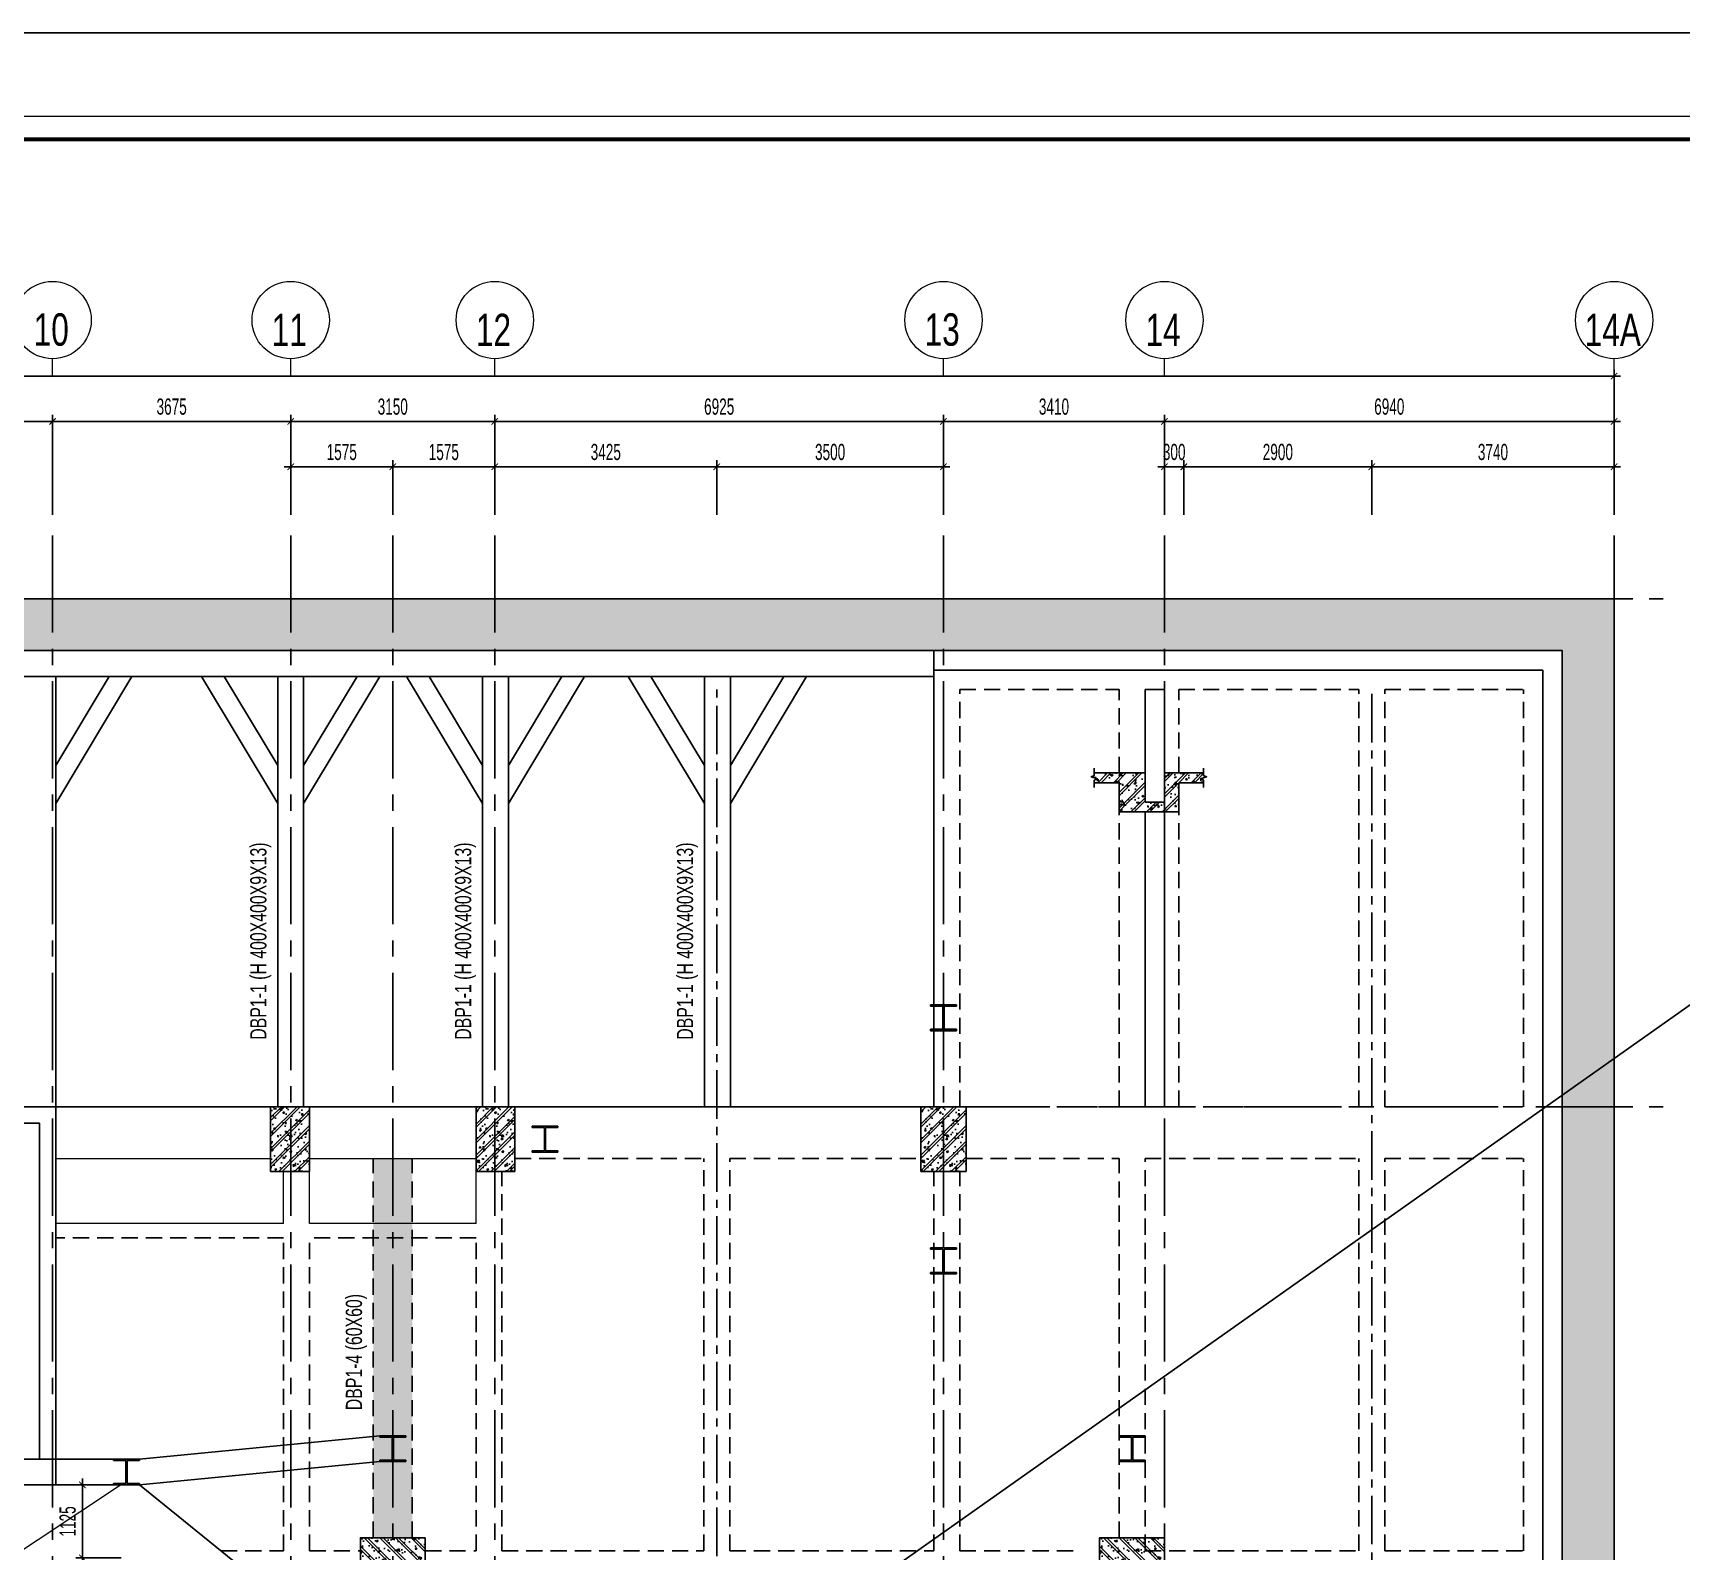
# Model space of a CAD drawing. Extents: x 71 to 1774126, y -14 to 415800.
# Drawn here: x 1601790 to 1627226, y 392374 to 415800 of the extents above; entities that cross this region are included whole.
import ezdxf
from ezdxf.enums import TextEntityAlignment as Align

# ---------------------------------------------------------------- set-up
doc = ezdxf.new("R2010")
doc.units = 0
doc.header["$LTSCALE"] = 1000
doc.header["$MEASUREMENT"] = 0
doc.header["$PDMODE"] = 3
doc.linetypes.add('CENTER2', pattern=[1.125, 0.75, -0.125, 0.125, -0.125])
doc.linetypes.add('HIDDEN', pattern=[0.375, 0.25, -0.125])
doc.layers.get('0').update_dxf_attribs({"linetype": 'CONTINUOUS'})
doc.layers.get('Defpoints').update_dxf_attribs({"linetype": 'CONTINUOUS'})
for name, color, linetype, lineweight in [('CDC-KHUNGTEN', 7, 'CONTINUOUS', 20), ('KCS_CHI', 1, 'CONTINUOUS', 15), ('Thin_line', 251, 'CONTINUOUS', 9)]:
    doc.layers.add(name, color=color, linetype=linetype, lineweight=lineweight)
for name, color, linetype in [('CDC.01.AXIS', 160, 'CENTER2'), ('CDC.02.DIM', 1, 'CONTINUOUS'), ('CDC.03.BORDER', 3, 'CONTINUOUS'), ('CDC.04.HIDDEN', 8, 'HIDDEN'), ('CDC.05.STEEL', 4, 'CONTINUOUS'), ('CDC.06.TEXT', 2, 'CONTINUOUS'), ('CDC.09.COLUMN', 4, 'CONTINUOUS'), ('CDC.10.HATCH', 9, 'CONTINUOUS'), ('CDC.16.BIGTEXT', 6, 'CONTINUOUS'), ('dim', 1, 'CONTINUOUS')]:
    doc.layers.add(name, color=color, linetype=linetype)
doc.layers.add('KCS_Plotter', color=11, linetype='CONTINUOUS', plot=False)
doc.styles.add('ARIAL', font='arial.ttf', dxfattribs={"width": 0.6})
doc.dimstyles.new('100', dxfattribs={"dimscale": 100, "dimtxt": 2.5, "dimasz": 1, "dimexe": 1, "dimexo": 0, "dimgap": 1, "dimtad": 1, "dimdec": 0, "dimdsep": 46, "dimtxsty": 'ARIAL', "dimblk": 'ARCHTICK', "dimcen": 1, "dimdle": 1, "dimclrd": 1, "dimclre": 1, "dimclrt": 2, "dimadec": 0, "dimazin": 0, "dimtfac": 0.00072, "dimtdec": 0, "dimtix": 1, "dimtmove": 2, "dimatfit": 3, "dimldrblk": 'ARCHTICK', "dimfxl": 1, "dimtolj": 1, "dimarcsym": 0})

# ---------------------------------------------------------------- blocks, each defined once
blk = doc.blocks.new('TANG HAM')
at = {"layer": 'CDC.10.HATCH'}
h = blk.add_hatch(dxfattribs=at)
h.set_pattern_fill('CHAU-01', color=256, scale=70, style=0, pattern_type=2)
h.set_pattern_definition([(50, (0, 0), (502.08213, -43.92649), [52.5, -577.5]), (355, (0, 0), (-97.12593, 526.5345), [42, -462]), (100.4514, (41.84, -3.66), (404.95657, 482.60768), [44.61813, -490.79948]), (46.1842, (0, 140), (747.06873, -115.8633), [78.75, -866.25]), (96.6356, (62.26, 130.34), (654.2639, 681.8825), [66.9272, -736.1991]), (351.1842, (0, 140), (654.26336, 681.88302), [63, -693]), (21, (70, 105), (417.83494, -281.83322), [52.5, -577.5]), (326, (70, 105), (170.32073, 507.60503), [42, -462]), (71.4514, (104.8, 81.5), (588.15584, 225.77135), [44.61813, -490.79948]), (37.5, (0, 0), (8.511899, 233.025698), [0, -456.4, 0, -469, 0, -463.75]), (7.5, (0, 0), (184.148676, 276.0882), [0, -267.4, 0, -445.9, 0, -176.75]), (327.5, (-156.1, 0), (373.675705, -15.78841), [0, -175, 0, -546, 0, -724.5]), (317.5, (-226.1, 0), (408.23032, 70.07349), [0, -227.5, 0, -362.6, 0, -514.5]), (45, (0, 0), (-210.36427, 210.36427), []), (45, (0, 85.75), (-210.36427, 210.36427), [])])
h.paths.add_polyline_path([(1562833, 296090), (1562833, 333640), (1626193, 333640), (1626193, 300559), (1621725, 296090)])
h.paths.add_polyline_path([(1563633, 296890), (1563633, 332840), (1625393, 332840), (1625393, 300890), (1621393, 296890)], flags=16)
h = blk.add_hatch(dxfattribs=at)
h.set_pattern_fill('CHAU-01', color=256, scale=40, style=0, pattern_type=2)
h.set_pattern_definition([(230, (3186616.3, 629080.34), (-286.904073, 25.100854), [30, -330]), (175, (3186616.3, 629080.34), (55.500533, -300.876853), [24, -264]), (280.4514, (3186592.38, 629082.43), (-231.403753, -275.775817), [25.496076, -280.456845]), (226.1842, (3186616.3, 629000.34), (-426.89642, 66.207606), [45, -495]), (276.6356, (3186580.7, 629005.86), (-373.86508, -389.64715), [38.24412, -420.6852]), (171.1842, (3186616.3, 629000.34), (-373.86478, -389.64744), [36, -396]), (201, (3186576.3, 629020.34), (-238.76282, 161.047556), [30, -330]), (146, (3186576.3, 629020.34), (-97.326133, -290.06002), [24, -264]), (251.4514, (3186556.4, 629033.76), (-336.08905, -129.0122), [25.496076, -280.456845]), (217.5, (3186616.29, 629080.34), (-4.863942, -133.1575415), [0, -260.8, 0, -268, 0, -265]), (187.5, (3186616.29, 629080.34), (-105.227815, -157.764685), [0, -152.8, 0, -254.8, 0, -101]), (147.5, (3186705.49, 629080.34), (-213.5289745, 9.021949), [0, -100, 0, -312, 0, -414]), (137.5, (3186745.5, 629080.34), (-233.274468, -40.041993), [0, -130, 0, -207.2, 0, -294]), (225, (3186616.3, 629080.34), (120.208153, -120.208153), []), (225, (3186616.3, 629031.34), (120.208153, -120.208153), [])])
h.paths.add_polyline_path([(1605648, 324800), (1606058, 324800), (1606058, 325800), (1605648, 325800)])
h.paths.add_polyline_path([(1605458, 325800), (1605458, 324800), (1605648, 324800), (1605648, 325800)])
h = blk.add_hatch(dxfattribs=at)
h.set_pattern_fill('CHAU-01', color=256, scale=40, style=0, pattern_type=2)
h.set_pattern_definition([(230, (3189886.3, 629080.34), (-286.904073, 25.100854), [30, -330]), (175, (3189886.3, 629080.34), (55.500533, -300.876853), [24, -264]), (280.4514, (3189862.38, 629082.43), (-231.403753, -275.775817), [25.496076, -280.456845]), (226.1842, (3189886.3, 629000.34), (-426.89642, 66.207606), [45, -495]), (276.6356, (3189850.7, 629005.86), (-373.86508, -389.64715), [38.24412, -420.6852]), (171.1842, (3189886.3, 629000.34), (-373.86478, -389.64744), [36, -396]), (201, (3189846.3, 629020.34), (-238.76282, 161.047556), [30, -330]), (146, (3189846.3, 629020.34), (-97.326133, -290.06002), [24, -264]), (251.4514, (3189826.4, 629033.76), (-336.08905, -129.0122), [25.496076, -280.456845]), (217.5, (3189886.29, 629080.34), (-4.863942, -133.1575415), [0, -260.8, 0, -268, 0, -265]), (187.5, (3189886.29, 629080.34), (-105.227815, -157.764685), [0, -152.8, 0, -254.8, 0, -101]), (147.5, (3189975.49, 629080.34), (-213.5289745, 9.021949), [0, -100, 0, -312, 0, -414]), (137.5, (3190015.5, 629080.34), (-233.274468, -40.041993), [0, -130, 0, -207.2, 0, -294]), (225, (3189886.3, 629080.34), (120.208153, -120.208153), []), (225, (3189886.3, 629031.34), (120.208153, -120.208153), [])])
h.paths.add_polyline_path([(1608628, 324800), (1608918, 324800), (1608918, 325800), (1608628, 325800)])
h.paths.add_polyline_path([(1609228, 324800), (1609228, 325800), (1608918, 325800), (1608918, 324800)])
h = blk.add_hatch(dxfattribs=at)
h.set_pattern_fill('CHAU-01', color=256, scale=40, style=0, pattern_type=2)
h.set_pattern_definition([(230, (3196751.3, 629080.34), (-286.904073, 25.100854), [30, -330]), (175, (3196751.3, 629080.34), (55.500533, -300.876853), [24, -264]), (280.4514, (3196727.38, 629082.43), (-231.403753, -275.775817), [25.496076, -280.456845]), (226.1842, (3196751.3, 629000.34), (-426.89642, 66.207606), [45, -495]), (276.6356, (3196715.7, 629005.86), (-373.86508, -389.64715), [38.24412, -420.6852]), (171.1842, (3196751.3, 629000.34), (-373.86478, -389.64744), [36, -396]), (201, (3196711.3, 629020.34), (-238.76282, 161.047556), [30, -330]), (146, (3196711.3, 629020.34), (-97.326133, -290.06002), [24, -264]), (251.4514, (3196691.4, 629033.76), (-336.08905, -129.0122), [25.496076, -280.456845]), (217.5, (3196751.29, 629080.34), (-4.863942, -133.1575415), [0, -260.8, 0, -268, 0, -265]), (187.5, (3196751.29, 629080.34), (-105.227815, -157.764685), [0, -152.8, 0, -254.8, 0, -101]), (147.5, (3196840.49, 629080.34), (-213.5289745, 9.021949), [0, -100, 0, -312, 0, -414]), (137.5, (3196880.5, 629080.34), (-233.274468, -40.041993), [0, -130, 0, -207.2, 0, -294]), (225, (3196751.3, 629080.34), (120.208153, -120.208153), []), (225, (3196751.3, 629031.34), (120.208153, -120.208153), [])])
h.paths.add_polyline_path([(1615783, 324800), (1616193, 324800), (1616193, 325800), (1615783, 325800)])
h.paths.add_polyline_path([(1615493, 324800), (1615783, 324800), (1615783, 325800), (1615493, 325800)])
h = blk.add_hatch(dxfattribs=at)
h.set_pattern_fill('CHAU-01', color=256, scale=40, style=0, pattern_type=2)
h.set_pattern_definition([(130, (3296681.54, 13550.65), (-286.904073, -25.100854), [30, -330]), (185, (3296681.54, 13550.65), (55.500533, 300.876853), [24, -264]), (79.5486, (3296657.63, 13548.56), (-231.403753, 275.775817), [25.496076, -280.456845]), (133.8158, (3296681.54, 13630.65), (-426.89642, -66.207606), [45, -495]), (83.3644, (3296645.96, 13625.13), (-373.86508, 389.64715), [38.24412, -420.6852]), (188.8158, (3296681.54, 13630.65), (-373.86478, 389.64744), [36, -396]), (159, (3296641.54, 13610.65), (-238.76282, -161.047556), [30, -330]), (214, (3296641.54, 13610.65), (-97.326133, 290.06002), [24, -264]), (108.5486, (3296621.64, 13597.23), (-336.08905, 129.0122), [25.496076, -280.456845]), (142.5, (3296681.54, 13550.65), (-4.863942, 133.1575415), [0, -260.8, 0, -268, 0, -265]), (172.5, (3296681.54, 13550.65), (-105.227815, 157.764685), [0, -152.8, 0, -254.8, 0, -101]), (212.5, (3296770.74, 13550.65), (-213.5289745, -9.021949), [0, -100, 0, -312, 0, -414]), (222.5, (3296810.74, 13550.65), (-233.274468, 40.041993), [0, -130, 0, -207.2, 0, -294]), (135, (3296681.54, 13550.65), (120.208153, 120.208153), []), (135, (3296681.54, 13599.65), (120.208153, 120.208153), [])])
h.paths.add_polyline_path([(1606843, 319150), (1607843, 319150), (1607843, 318150), (1606843, 318150)])
h = blk.add_hatch(dxfattribs=at)
h.set_pattern_fill('CHAU-01', color=256, scale=40, style=0, pattern_type=2)
h.set_pattern_definition([(130, (3308091.54, 13550.65), (-286.904073, -25.100854), [30, -330]), (185, (3308091.54, 13550.65), (55.500533, 300.876853), [24, -264]), (79.5486, (3308067.63, 13548.56), (-231.403753, 275.775817), [25.496076, -280.456845]), (133.8158, (3308091.54, 13630.65), (-426.89642, -66.207606), [45, -495]), (83.3644, (3308055.96, 13625.13), (-373.86508, 389.64715), [38.24412, -420.6852]), (188.8158, (3308091.54, 13630.65), (-373.86478, 389.64744), [36, -396]), (159, (3308051.54, 13610.65), (-238.76282, -161.047556), [30, -330]), (214, (3308051.54, 13610.65), (-97.326133, 290.06002), [24, -264]), (108.5486, (3308031.64, 13597.23), (-336.08905, 129.0122), [25.496076, -280.456845]), (142.5, (3308091.54, 13550.65), (-4.863942, 133.1575415), [0, -260.8, 0, -268, 0, -265]), (172.5, (3308091.54, 13550.65), (-105.227815, 157.764685), [0, -152.8, 0, -254.8, 0, -101]), (212.5, (3308180.74, 13550.65), (-213.5289745, -9.021949), [0, -100, 0, -312, 0, -414]), (222.5, (3308220.74, 13550.65), (-233.274468, 40.041993), [0, -130, 0, -207.2, 0, -294]), (135, (3308091.54, 13550.65), (120.208153, 120.208153), []), (135, (3308091.54, 13599.65), (120.208153, 120.208153), [])])
h.paths.add_polyline_path([(1618253, 319150), (1619253, 319150), (1619253, 318150), (1618253, 318150)])
at = {"layer": 'CDC.01.AXIS', "ltscale": 2}
for p, q in [((1602093, 334618), (1602093, 295176)), ((1605768, 334618), (1605768, 295176)), ((1607343, 334618), (1607343, 295176)), ((1608918, 334618), (1608918, 295176)), ((1615843, 334618), (1615843, 295176)), ((1619253, 334618), (1619253, 295176)), ((1626193, 334618), (1626193, 295176)), ((1561983, 333640), (1626948, 333640)), ((1561983, 325800), (1626948, 325800))]:
    blk.add_line(p, q, dxfattribs=at)
at = {"layer": 'CDC.09.COLUMN'}
for p, q in [((1606058, 325800), (1605458, 325800)), ((1605458, 325800), (1605458, 324800)), ((1606058, 324800), (1606058, 325800)), ((1609228, 325800), (1608628, 325800)), ((1608628, 325800), (1608628, 324800)), ((1609228, 324800), (1609228, 325800)), ((1616193, 325800), (1615493, 325800)), ((1615493, 325800), (1615493, 324800)), ((1616193, 324800), (1616193, 325800)), ((1605458, 324800), (1606058, 324800)), ((1608628, 324800), (1609228, 324800)), ((1615493, 324800), (1616193, 324800))]:
    blk.add_line(p, q, dxfattribs=at)
for points in [[(1562833, 296090), (1562833, 333640), (1626193, 333640), (1626193, 300559), (1621725, 296090)], [(1563633, 296890), (1563633, 332840), (1625393, 332840), (1625393, 300890), (1621393, 296890)], [(1607843, 319150), (1607843, 318150), (1606843, 318150), (1606843, 319150)], [(1619253, 319150), (1619253, 318150), (1618253, 318150), (1618253, 319150)]]:
    blk.add_lwpolyline(points, close=True, dxfattribs=at)
blk = doc.blocks.new('_ARCHTICK')
at = {"color": 0, "linetype": 'ByBlock', "const_width": 0.15}
blk.add_lwpolyline([(-0.5, -0.5), (0.5, 0.5)], dxfattribs=at)
blk = doc.blocks.new('*D142')
at = {"layer": 'CDC.02.DIM', "color": 1, "lineweight": -2, "transparency": 16777216}
for p, q in [((1608818, 409106), (1612443, 409106)), ((1608918, 408366), (1608918, 409206)), ((1612343, 408366), (1612343, 409206))]:
    blk.add_line(p, q, dxfattribs=at)
at = {"layer": 'Defpoints', "color": 0, "transparency": 16777216}
for p in [(1612343, 409106), (1608918, 408366), (1612343, 408366)]:
    blk.add_point(p, dxfattribs=at)
at = {"layer": 'CDC.02.DIM', "color": 1, "lineweight": -2, "transparency": 16777216, "xscale": 100, "yscale": 100, "zscale": 100, "rotation": 180}
blk.add_blockref('_ARCHTICK', (1608918, 409106), dxfattribs=at)
at = {"layer": 'CDC.02.DIM', "color": 1, "lineweight": -2, "transparency": 16777216, "xscale": 100, "yscale": 100, "zscale": 100}
blk.add_blockref('_ARCHTICK', (1612343, 409106), dxfattribs=at)
at = {"layer": 'CDC.02.DIM', "color": 2, "transparency": 16777216, "insert": (1610631, 409333), "char_height": 250, "attachment_point": 5, "style": 'ARIAL'}
blk.add_mtext('\\A1;3425', dxfattribs=at)
blk = doc.blocks.new('*D143')
at = {"layer": 'CDC.02.DIM', "color": 1, "lineweight": -2, "transparency": 16777216}
for p, q in [((1612243, 409106), (1615943, 409106)), ((1612343, 408366), (1612343, 409206)), ((1615843, 408366), (1615843, 409206))]:
    blk.add_line(p, q, dxfattribs=at)
at = {"layer": 'Defpoints', "color": 0, "transparency": 16777216}
for p in [(1615843, 409106), (1612343, 408366), (1615843, 408366)]:
    blk.add_point(p, dxfattribs=at)
at = {"layer": 'CDC.02.DIM', "color": 1, "lineweight": -2, "transparency": 16777216, "xscale": 100, "yscale": 100, "zscale": 100, "rotation": 180}
blk.add_blockref('_ARCHTICK', (1612343, 409106), dxfattribs=at)
at = {"layer": 'CDC.02.DIM', "color": 1, "lineweight": -2, "transparency": 16777216, "xscale": 100, "yscale": 100, "zscale": 100}
blk.add_blockref('_ARCHTICK', (1615843, 409106), dxfattribs=at)
at = {"layer": 'CDC.02.DIM', "color": 2, "transparency": 16777216, "insert": (1614093, 409333), "char_height": 250, "attachment_point": 5, "style": 'ARIAL'}
blk.add_mtext('\\A1;3500', dxfattribs=at)
blk = doc.blocks.new('*D144')
at = {"layer": 'CDC.02.DIM', "color": 1, "lineweight": -2, "transparency": 16777216}
for p, q in [((1619453, 409106), (1622553, 409106)), ((1619553, 408366), (1619553, 409206)), ((1622453, 408366), (1622453, 409206))]:
    blk.add_line(p, q, dxfattribs=at)
at = {"layer": 'Defpoints', "color": 0, "transparency": 16777216}
for p in [(1622453, 409106), (1619553, 408366), (1622453, 408366)]:
    blk.add_point(p, dxfattribs=at)
at = {"layer": 'CDC.02.DIM', "color": 1, "lineweight": -2, "transparency": 16777216, "xscale": 100, "yscale": 100, "zscale": 100, "rotation": 180}
blk.add_blockref('_ARCHTICK', (1619553, 409106), dxfattribs=at)
at = {"layer": 'CDC.02.DIM', "color": 1, "lineweight": -2, "transparency": 16777216, "xscale": 100, "yscale": 100, "zscale": 100}
blk.add_blockref('_ARCHTICK', (1622453, 409106), dxfattribs=at)
at = {"layer": 'CDC.02.DIM', "color": 2, "transparency": 16777216, "insert": (1621003, 409333), "char_height": 250, "attachment_point": 5, "style": 'ARIAL'}
blk.add_mtext('\\A1;2900', dxfattribs=at)
blk = doc.blocks.new('*D145')
at = {"layer": 'CDC.02.DIM', "color": 1, "lineweight": -2, "transparency": 16777216}
for p, q in [((1622353, 409106), (1626293, 409106)), ((1622453, 408366), (1622453, 409206)), ((1626193, 408366), (1626193, 409206))]:
    blk.add_line(p, q, dxfattribs=at)
at = {"layer": 'Defpoints', "color": 0, "transparency": 16777216}
for p in [(1626193, 409106), (1622453, 408366), (1626193, 408366)]:
    blk.add_point(p, dxfattribs=at)
at = {"layer": 'CDC.02.DIM', "color": 1, "lineweight": -2, "transparency": 16777216, "xscale": 100, "yscale": 100, "zscale": 100, "rotation": 180}
blk.add_blockref('_ARCHTICK', (1622453, 409106), dxfattribs=at)
at = {"layer": 'CDC.02.DIM', "color": 1, "lineweight": -2, "transparency": 16777216, "xscale": 100, "yscale": 100, "zscale": 100}
blk.add_blockref('_ARCHTICK', (1626193, 409106), dxfattribs=at)
at = {"layer": 'CDC.02.DIM', "color": 2, "transparency": 16777216, "insert": (1624323, 409333), "char_height": 250, "attachment_point": 5, "style": 'ARIAL'}
blk.add_mtext('\\A1;3740', dxfattribs=at)
blk = doc.blocks.new('*D155')
at = {"layer": 'CDC.02.DIM', "color": 1, "lineweight": -2, "transparency": 16777216}
for p, q in [((1598893, 409806), (1602193, 409806)), ((1598993, 408366), (1598993, 409906)), ((1602093, 408366), (1602093, 409906))]:
    blk.add_line(p, q, dxfattribs=at)
at = {"layer": 'Defpoints', "color": 0, "transparency": 16777216}
for p in [(1602093, 409806), (1598993, 408366), (1602093, 408366)]:
    blk.add_point(p, dxfattribs=at)
at = {"layer": 'CDC.02.DIM', "color": 1, "lineweight": -2, "transparency": 16777216, "xscale": 100, "yscale": 100, "zscale": 100, "rotation": 180}
blk.add_blockref('_ARCHTICK', (1598993, 409806), dxfattribs=at)
at = {"layer": 'CDC.02.DIM', "color": 1, "lineweight": -2, "transparency": 16777216, "xscale": 100, "yscale": 100, "zscale": 100}
blk.add_blockref('_ARCHTICK', (1602093, 409806), dxfattribs=at)
at = {"layer": 'CDC.02.DIM', "color": 2, "transparency": 16777216, "insert": (1600543, 410033), "char_height": 250, "attachment_point": 5, "style": 'ARIAL'}
blk.add_mtext('\\A1;3100', dxfattribs=at)
blk = doc.blocks.new('*D156')
at = {"layer": 'CDC.02.DIM', "color": 1, "lineweight": -2, "transparency": 16777216}
for p, q in [((1601993, 409806), (1605868, 409806)), ((1602093, 408366), (1602093, 409906)), ((1605768, 408366), (1605768, 409906))]:
    blk.add_line(p, q, dxfattribs=at)
at = {"layer": 'Defpoints', "color": 0, "transparency": 16777216}
for p in [(1605768, 409806), (1602093, 408366), (1605768, 408366)]:
    blk.add_point(p, dxfattribs=at)
at = {"layer": 'CDC.02.DIM', "color": 1, "lineweight": -2, "transparency": 16777216, "xscale": 100, "yscale": 100, "zscale": 100, "rotation": 180}
blk.add_blockref('_ARCHTICK', (1602093, 409806), dxfattribs=at)
at = {"layer": 'CDC.02.DIM', "color": 1, "lineweight": -2, "transparency": 16777216, "xscale": 100, "yscale": 100, "zscale": 100}
blk.add_blockref('_ARCHTICK', (1605768, 409806), dxfattribs=at)
at = {"layer": 'CDC.02.DIM', "color": 2, "transparency": 16777216, "insert": (1603931, 410033), "char_height": 250, "attachment_point": 5, "style": 'ARIAL'}
blk.add_mtext('\\A1;3675', dxfattribs=at)
blk = doc.blocks.new('*D157')
at = {"layer": 'CDC.02.DIM', "color": 1, "lineweight": -2, "transparency": 16777216}
for p, q in [((1605668, 409806), (1609018, 409806)), ((1605768, 408366), (1605768, 409906)), ((1608918, 408366), (1608918, 409906))]:
    blk.add_line(p, q, dxfattribs=at)
at = {"layer": 'Defpoints', "color": 0, "transparency": 16777216}
for p in [(1608918, 409806), (1605768, 408366), (1608918, 408366)]:
    blk.add_point(p, dxfattribs=at)
at = {"layer": 'CDC.02.DIM', "color": 1, "lineweight": -2, "transparency": 16777216, "xscale": 100, "yscale": 100, "zscale": 100, "rotation": 180}
blk.add_blockref('_ARCHTICK', (1605768, 409806), dxfattribs=at)
at = {"layer": 'CDC.02.DIM', "color": 1, "lineweight": -2, "transparency": 16777216, "xscale": 100, "yscale": 100, "zscale": 100}
blk.add_blockref('_ARCHTICK', (1608918, 409806), dxfattribs=at)
at = {"layer": 'CDC.02.DIM', "color": 2, "transparency": 16777216, "insert": (1607343, 410033), "char_height": 250, "attachment_point": 5, "style": 'ARIAL'}
blk.add_mtext('\\A1;3150', dxfattribs=at)
blk = doc.blocks.new('*D158')
at = {"layer": 'CDC.02.DIM', "color": 1, "lineweight": -2, "transparency": 16777216}
for p, q in [((1608818, 409806), (1615943, 409806)), ((1608918, 408366), (1608918, 409906)), ((1615843, 408366), (1615843, 409906))]:
    blk.add_line(p, q, dxfattribs=at)
at = {"layer": 'Defpoints', "color": 0, "transparency": 16777216}
for p in [(1615843, 409806), (1608918, 408366), (1615843, 408366)]:
    blk.add_point(p, dxfattribs=at)
at = {"layer": 'CDC.02.DIM', "color": 1, "lineweight": -2, "transparency": 16777216, "xscale": 100, "yscale": 100, "zscale": 100, "rotation": 180}
blk.add_blockref('_ARCHTICK', (1608918, 409806), dxfattribs=at)
at = {"layer": 'CDC.02.DIM', "color": 1, "lineweight": -2, "transparency": 16777216, "xscale": 100, "yscale": 100, "zscale": 100}
blk.add_blockref('_ARCHTICK', (1615843, 409806), dxfattribs=at)
at = {"layer": 'CDC.02.DIM', "color": 2, "transparency": 16777216, "insert": (1612381, 410033), "char_height": 250, "attachment_point": 5, "style": 'ARIAL'}
blk.add_mtext('\\A1;6925', dxfattribs=at)
blk = doc.blocks.new('*D159')
at = {"layer": 'CDC.02.DIM', "color": 1, "lineweight": -2, "transparency": 16777216}
for p, q in [((1615743, 409806), (1619353, 409806)), ((1615843, 408366), (1615843, 409906)), ((1619253, 408366), (1619253, 409906))]:
    blk.add_line(p, q, dxfattribs=at)
at = {"layer": 'Defpoints', "color": 0, "transparency": 16777216}
for p in [(1619253, 409806), (1615843, 408366), (1619253, 408366)]:
    blk.add_point(p, dxfattribs=at)
at = {"layer": 'CDC.02.DIM', "color": 1, "lineweight": -2, "transparency": 16777216, "xscale": 100, "yscale": 100, "zscale": 100, "rotation": 180}
blk.add_blockref('_ARCHTICK', (1615843, 409806), dxfattribs=at)
at = {"layer": 'CDC.02.DIM', "color": 1, "lineweight": -2, "transparency": 16777216, "xscale": 100, "yscale": 100, "zscale": 100}
blk.add_blockref('_ARCHTICK', (1619253, 409806), dxfattribs=at)
at = {"layer": 'CDC.02.DIM', "color": 2, "transparency": 16777216, "insert": (1617548, 410033), "char_height": 250, "attachment_point": 5, "style": 'ARIAL'}
blk.add_mtext('\\A1;3410', dxfattribs=at)
blk = doc.blocks.new('*D160')
at = {"layer": 'CDC.02.DIM', "color": 1, "lineweight": -2, "transparency": 16777216}
for p, q in [((1619153, 409806), (1626293, 409806)), ((1619253, 408366), (1619253, 409906)), ((1626193, 408366), (1626193, 409906))]:
    blk.add_line(p, q, dxfattribs=at)
at = {"layer": 'Defpoints', "color": 0, "transparency": 16777216}
for p in [(1626193, 409806), (1619253, 408366), (1626193, 408366)]:
    blk.add_point(p, dxfattribs=at)
at = {"layer": 'CDC.02.DIM', "color": 1, "lineweight": -2, "transparency": 16777216, "xscale": 100, "yscale": 100, "zscale": 100, "rotation": 180}
blk.add_blockref('_ARCHTICK', (1619253, 409806), dxfattribs=at)
at = {"layer": 'CDC.02.DIM', "color": 1, "lineweight": -2, "transparency": 16777216, "xscale": 100, "yscale": 100, "zscale": 100}
blk.add_blockref('_ARCHTICK', (1626193, 409806), dxfattribs=at)
at = {"layer": 'CDC.02.DIM', "color": 2, "transparency": 16777216, "insert": (1622723, 410033), "char_height": 250, "attachment_point": 5, "style": 'ARIAL'}
blk.add_mtext('\\A1;6940', dxfattribs=at)
blk = doc.blocks.new('*D161')
at = {"layer": 'CDC.02.DIM', "color": 1, "lineweight": -2, "transparency": 16777216}
for p, q in [((1562833, 409166), (1562833, 410606)), ((1626193, 409166), (1626193, 410606)), ((1562733, 410506), (1626293, 410506))]:
    blk.add_line(p, q, dxfattribs=at)
at = {"layer": 'Defpoints', "color": 0, "transparency": 16777216}
for p in [(1626193, 410506), (1562833, 409166), (1626193, 409166)]:
    blk.add_point(p, dxfattribs=at)
at = {"layer": 'CDC.02.DIM', "color": 1, "lineweight": -2, "transparency": 16777216, "xscale": 100, "yscale": 100, "zscale": 100, "rotation": 180}
blk.add_blockref('_ARCHTICK', (1562833, 410506), dxfattribs=at)
at = {"layer": 'CDC.02.DIM', "color": 1, "lineweight": -2, "transparency": 16777216, "xscale": 100, "yscale": 100, "zscale": 100}
blk.add_blockref('_ARCHTICK', (1626193, 410506), dxfattribs=at)
at = {"layer": 'CDC.02.DIM', "color": 2, "transparency": 16777216, "insert": (1594513, 410733), "char_height": 250, "attachment_point": 5, "style": 'ARIAL'}
blk.add_mtext('\\A1;63360', dxfattribs=at)
blk = doc.blocks.new('*D92')
at = {"layer": 'CDC.02.DIM', "color": 1, "lineweight": -2, "transparency": 16777216}
for p, q in [((1609018, 409106), (1607243, 409106)), ((1607343, 408366), (1607343, 409206)), ((1608918, 408366), (1608918, 409206))]:
    blk.add_line(p, q, dxfattribs=at)
at = {"layer": 'Defpoints', "color": 0, "transparency": 16777216}
for p in [(1607343, 409106), (1607343, 408366), (1608918, 408366)]:
    blk.add_point(p, dxfattribs=at)
at = {"layer": 'CDC.02.DIM', "color": 1, "lineweight": -2, "transparency": 16777216, "xscale": 100, "yscale": 100, "zscale": 100, "rotation": 180}
blk.add_blockref('_ARCHTICK', (1607343, 409106), dxfattribs=at)
at = {"layer": 'CDC.02.DIM', "color": 1, "lineweight": -2, "transparency": 16777216, "xscale": 100, "yscale": 100, "zscale": 100}
blk.add_blockref('_ARCHTICK', (1608918, 409106), dxfattribs=at)
at = {"layer": 'CDC.02.DIM', "color": 2, "transparency": 16777216, "insert": (1608131, 409333), "char_height": 250, "attachment_point": 5, "style": 'ARIAL'}
blk.add_mtext('\\A1;1575', dxfattribs=at)
blk = doc.blocks.new('*D93')
at = {"layer": 'CDC.02.DIM', "color": 1, "lineweight": -2, "transparency": 16777216}
for p, q in [((1607443, 409106), (1605668, 409106)), ((1605768, 408366), (1605768, 409206)), ((1607343, 408366), (1607343, 409206))]:
    blk.add_line(p, q, dxfattribs=at)
at = {"layer": 'Defpoints', "color": 0, "transparency": 16777216}
for p in [(1605768, 409106), (1605768, 408366), (1607343, 408366)]:
    blk.add_point(p, dxfattribs=at)
at = {"layer": 'CDC.02.DIM', "color": 1, "lineweight": -2, "transparency": 16777216, "xscale": 100, "yscale": 100, "zscale": 100, "rotation": 180}
blk.add_blockref('_ARCHTICK', (1605768, 409106), dxfattribs=at)
at = {"layer": 'CDC.02.DIM', "color": 1, "lineweight": -2, "transparency": 16777216, "xscale": 100, "yscale": 100, "zscale": 100}
blk.add_blockref('_ARCHTICK', (1607343, 409106), dxfattribs=at)
at = {"layer": 'CDC.02.DIM', "color": 2, "transparency": 16777216, "insert": (1606556, 409333), "char_height": 250, "attachment_point": 5, "style": 'ARIAL'}
blk.add_mtext('\\A1;1575', dxfattribs=at)
blk = doc.blocks.new('*D315')
at = {"layer": 'CDC.02.DIM', "color": 1, "lineweight": -2, "transparency": 16777216}
for p, q in [((1619253, 409106), (1619153, 409106)), ((1619253, 408366), (1619253, 409206)), ((1619253, 409106), (1619553, 409106)), ((1619553, 408366), (1619553, 409206)), ((1619553, 409106), (1619653, 409106))]:
    blk.add_line(p, q, dxfattribs=at)
at = {"layer": 'Defpoints', "color": 0, "transparency": 16777216}
for p in [(1619553, 409106), (1619253, 408366), (1619553, 408366)]:
    blk.add_point(p, dxfattribs=at)
at = {"layer": 'CDC.02.DIM', "color": 1, "lineweight": -2, "transparency": 16777216, "xscale": 100, "yscale": 100, "zscale": 100}
blk.add_blockref('_ARCHTICK', (1619253, 409106), dxfattribs=at)
at = {"layer": 'CDC.02.DIM', "color": 1, "lineweight": -2, "transparency": 16777216, "xscale": 100, "yscale": 100, "zscale": 100, "rotation": 180}
blk.add_blockref('_ARCHTICK', (1619553, 409106), dxfattribs=at)
at = {"layer": 'CDC.02.DIM', "color": 2, "transparency": 16777216, "insert": (1619403, 409333), "char_height": 250, "attachment_point": 5, "style": 'ARIAL'}
blk.add_mtext('\\A1;300', dxfattribs=at)
blk = doc.blocks.new('KINGPOST')
at = {"layer": 'CDC.05.STEEL', "color": 4}
for p, q in [((1656675, 236723, 0), (1656675, 236744, 0)), ((1656675, 236744, 0), (1657075, 236744, 0)), ((1656865, 236723, 0), (1656675, 236723, 0)), ((1656865, 236364, 0), (1656865, 236723, 0)), ((1657075, 236723, 0), (1656884, 236723, 0)), ((1656884, 236723, 0), (1656884, 236364, 0)), ((1657075, 236744, 0), (1657075, 236723, 0)), ((1656675, 236344, 0), (1656675, 236364, 0)), ((1656675, 236364, 0), (1656865, 236364, 0)), ((1657075, 236344, 0), (1656675, 236344, 0)), ((1656884, 236364, 0), (1657075, 236364, 0)), ((1657075, 236364, 0), (1657075, 236344, 0))]:
    blk.add_line(p, q, dxfattribs=at)
blk = doc.blocks.new('*D335')
at = {"layer": 'CDC.02.DIM', "color": 1, "lineweight": -2, "transparency": 16777216}
for p, q in [((1602553, 392169), (1602553, 393494)), ((1603150, 393394), (1602453, 393394)), ((1603150, 392269), (1602453, 392269))]:
    blk.add_line(p, q, dxfattribs=at)
at = {"layer": 'Defpoints', "color": 0, "transparency": 16777216}
for p in [(1602553, 393394), (1603150, 393394), (1603150, 392269)]:
    blk.add_point(p, dxfattribs=at)
at = {"layer": 'CDC.02.DIM', "color": 1, "lineweight": -2, "transparency": 16777216, "xscale": 100, "yscale": 100, "zscale": 100}
for p, rotation in [((1602553, 393394), 90), ((1602553, 392269), 270)]:
    blk.add_blockref('_ARCHTICK', p, dxfattribs=dict(at, rotation=rotation))
at = {"layer": 'CDC.02.DIM', "color": 2, "transparency": 16777216, "insert": (1602326, 392831), "char_height": 250, "attachment_point": 5, "rotation": 90, "style": 'ARIAL'}
blk.add_mtext('\\A1;1125', dxfattribs=at)
blk = doc.blocks.new('KHUNG TEN')
at = {"layer": 'CDC-KHUNGTEN', "color": 8}
blk.add_lwpolyline([(75096, 1100), (83000, 1100), (83000, 58300), (3000, 58300), (3000, 1100), (75096, 1100)], dxfattribs=at)
at = {"layer": 'CDC-KHUNGTEN', "color": 255, "lineweight": 60}
blk.add_lwpolyline([(74900, 1400), (74900, 58000), (3300, 58000), (3300, 1400), (74900, 1400)], close=True, dxfattribs=at)
at = {"layer": 'Defpoints', "color": 1, "ltscale": 0.2}
blk.add_lwpolyline([(0, 0), (0, 59400), (84100, 59400), (84100, 0), (0, 0)], close=True, dxfattribs=at)

msp = doc.modelspace()

# ---------------------------------------------------------------- hatches: boundary and pattern name
at = {"layer": 'CDC.04.HIDDEN'}
h = msp.add_hatch(dxfattribs=at)
h.set_pattern_fill('AR-SAND', color=256, scale=50, style=0)
h.set_pattern_definition([(217.5, (3189886.29, 702509.144), (3.149668, -96.3411885), [0, -76, 0, -85, 0, -81.25]), (187.5, (3189886.29, 702509.14), (-88.488835, -141.107303), [0, -41, 0, -68.5, 0, -26.25]), (147.5, (3189947.79, 702509.144), (-155.707093, -0.2829527), [0, -25, 0, -90, 0, -117.5]), (137.5, (3189947.79, 702509.14), (-150.30633, -43.883778), [0, -12.5, 0, -59, 0, -67.5])])
h.paths.add_polyline_path([(1607343.1, 392579), (1607643.1, 392579), (1607643.1, 398429), (1607343.1, 398429), (1607343.1, 394154), (1607543.1, 394154), (1607543.1, 394133.6), (1607352.8, 394133.6), (1607352.8, 393774.3), (1607543.1, 393774.3), (1607543.1, 393754), (1607343.1, 393754)])
h.paths.add_polyline_path([(1607043.1, 394145), (1607143.1, 394154), (1607343.1, 394154), (1607343.1, 398429), (1607043.1, 398429)])
h.paths.add_polyline_path([(1607043.1, 393745), (1607143.1, 393754), (1607143.1, 393774.3), (1607333.5, 393774.3), (1607333.5, 394133.6), (1607143.1, 394133.6), (1607143.1, 394154), (1607043.1, 394145)])
h.paths.add_polyline_path([(1607043.1, 392579), (1607343.1, 392579), (1607343.1, 393754), (1607143.1, 393754), (1607043.1, 393745)])
at = {"layer": 'CDC.10.HATCH'}
h = msp.add_hatch(dxfattribs=at)
h.set_pattern_fill('CHAU-01', color=256, scale=40, style=0, pattern_type=2)
h.set_pattern_definition([(50, (-300, 0), (286.904073, -25.100854), [30, -330]), (355, (-300, 0), (-55.500533, 300.876853), [24, -264]), (100.4514, (-276.1, -2.1), (231.403753, 275.775817), [25.496076, -280.456845]), (46.1842, (-300, 80), (426.89642, -66.207606), [45, -495]), (96.6356, (-264.43, 74.5), (373.86508, 389.64715), [38.24412, -420.6852]), (351.1842, (-300, 80), (373.86478, 389.64744), [36, -396]), (21, (-260, 60), (238.76282, -161.047556), [30, -330]), (326, (-260, 60), (97.326133, 290.06002), [24, -264]), (71.4514, (-240.1, 46.58), (336.08905, 129.0122), [25.496076, -280.456845]), (37.5, (-300, 0), (4.863942, 133.1575415), [0, -260.8, 0, -268, 0, -265]), (7.5, (-300, 0), (105.227815, 157.764685), [0, -152.8, 0, -254.8, 0, -101]), (327.5, (-389.2, 0), (213.5289745, -9.021949), [0, -100, 0, -312, 0, -414]), (317.5, (-429.2, 0), (233.274468, 40.041993), [0, -130, 0, -207.2, 0, -294]), (45, (-300, 0), (-120.208153, 120.208153), []), (45, (-300, 49), (-120.208153, 120.208153), [])])
h.paths.add_polyline_path([(1618953.1, 404381), (1618553.1, 404381), (1618170.4, 404381), (1618170.4, 404343.7), (1618123.4, 404323.3), (1618217.4, 404289.1), (1618170.4, 404268.7), (1618170.4, 404231), (1618553.1, 404231), (1618553.1, 403781), (1618953.1, 403781)])
h.paths.add_polyline_path([(1619473.1, 404231), (1619855.9, 404231), (1619855.9, 404268.7), (1619808.9, 404289.1), (1619902.9, 404323.3), (1619855.9, 404343.7), (1619855.9, 404381), (1619253.1, 404381), (1619253.1, 403931), (1618953.1, 403931), (1618953.1, 403781), (1619473.1, 403781)])

# ---------------------------------------------------------------- linework, layer by layer
at = {"layer": 'CDC.01.AXIS'}
for p, q in [((1612343.1, 370919), (1612343.1, 405669)), ((1622453.1, 372227.5), (1622453.1, 405669))]:
    msp.add_line(p, q, dxfattribs=at)
at = {"layer": 'CDC.03.BORDER'}
for p, q in [((1615693.1, 399229), (1615693.1, 406269)), ((1615693.1, 405969), (1625093.1, 405969)), ((1625093.1, 405969), (1625093.1, 374443.2)), ((1618953.1, 405669), (1619253.1, 405669)), ((1618953.1, 403931), (1618953.1, 405669)), ((1619253.1, 403931), (1619253.1, 405669)), ((1618170.4, 404381), (1618773.1, 404381)), ((1618170.4, 404231), (1618553.1, 404231)), ((1618953.1, 404381), (1618553.1, 404381)), ((1618553.1, 404231), (1618553.1, 403781)), ((1619855.9, 404381), (1619253.1, 404381)), ((1619855.9, 404231), (1619473.1, 404231)), ((1619473.1, 403781), (1619473.1, 404231)), ((1619253.1, 403931), (1618953.1, 403931)), ((1619473.1, 403781), (1618553.1, 403781)), ((1618953.1, 399229), (1618953.1, 403781)), ((1619253.1, 399229), (1619253.1, 403781)), ((1602143.1, 399229), (1615693.1, 399229)), ((1607043.1, 390478.7), (1603433.1, 393394))]:
    msp.add_line(p, q, dxfattribs=at)
at = {"layer": 'CDC.04.HIDDEN'}
for p, q in [((1616093.1, 405669), (1618553.1, 405669)), ((1616093.1, 399229), (1616093.1, 405669)), ((1618553.1, 404381), (1618553.1, 405669)), ((1619473.1, 405669), (1622253.1, 405669)), ((1619473.1, 404381), (1619473.1, 405669)), ((1622253.1, 399229), (1622253.1, 405669)), ((1622653.1, 405669), (1624793.1, 405669)), ((1622653.1, 399229), (1622653.1, 405669)), ((1624793.1, 399229), (1624793.1, 405669)), ((1618553.1, 399229), (1618553.1, 403781)), ((1619473.1, 399229), (1619473.1, 403781)), ((1616093.1, 399229), (1618553.1, 399229)), ((1618953.1, 399229), (1619253.1, 399229)), ((1619473.1, 399229), (1622253.1, 399229)), ((1622653.1, 399229), (1624793.1, 399229)), ((1607043.1, 392579), (1607043.1, 398429)), ((1607643.1, 392579), (1607643.1, 398429)), ((1609228.1, 398429), (1612143.1, 398429)), ((1612143.1, 392379), (1612143.1, 398429)), ((1612543.1, 398429), (1615493.1, 398429)), ((1612543.1, 392379), (1612543.1, 398429)), ((1616193.1, 398429), (1618553.1, 398429)), ((1618553.1, 392579), (1618553.1, 398429)), ((1618953.1, 398429), (1622253.1, 398429)), ((1618953.1, 392379), (1618953.1, 398429)), ((1622253.1, 392379), (1622253.1, 398429)), ((1622653.1, 398429), (1624793.1, 398429)), ((1622653.1, 392379), (1622653.1, 398429)), ((1624793.1, 392379), (1624793.1, 398429)), ((1609028.1, 392379), (1609028.1, 398229)), ((1615693.1, 392379), (1615693.1, 398229)), ((1616093.1, 392379), (1616093.1, 398229)), ((1605658.1, 397209), (1602143.1, 397209)), ((1605658.1, 392379), (1605658.1, 397209)), ((1606058.1, 392379), (1606058.1, 397209)), ((1608628.1, 397209), (1606058.1, 397209)), ((1608628.1, 392379), (1608628.1, 397209)), ((1604690, 392379), (1605658.1, 392379)), ((1606058.1, 392379), (1606843.1, 392379)), ((1607843.1, 392379), (1608628.1, 392379)), ((1609028.1, 392379), (1612143.1, 392379)), ((1612543.1, 392379), (1615693.1, 392379)), ((1616093.1, 392379), (1617953.1, 392379)), ((1618953.1, 392379), (1622253.1, 392379)), ((1622653.1, 392379), (1624793.1, 392379))]:
    msp.add_line(p, q, dxfattribs=at)
at = {"layer": 'CDC.05.STEEL'}
for p, q in [((1584228.1, 405869), (1615693.1, 405869)), ((1602143.1, 399229), (1602143.1, 405869)), ((1602143.1, 404493.9), (1602968.2, 405869)), ((1602143.1, 403910.8), (1603318.1, 405869)), ((1605568.1, 403910.8), (1604393.2, 405869)), ((1605568.1, 404493.9), (1604743.1, 405869)), ((1605568.1, 399229), (1605568.1, 405869)), ((1605968.1, 399229), (1605968.1, 405869)), ((1605968.1, 404493.9), (1606793.2, 405869)), ((1605968.1, 403910.8), (1607143.1, 405869)), ((1608728.1, 403910.8), (1607553.2, 405869)), ((1608728.1, 404493.9), (1607903.1, 405869)), ((1608728.1, 399229), (1608728.1, 405869)), ((1609128.1, 399229), (1609128.1, 405869)), ((1609128.1, 404493.9), (1609953.2, 405869)), ((1609128.1, 403910.8), (1610303.1, 405869)), ((1612153.1, 403910.8), (1610978.2, 405869)), ((1612153.1, 404493.9), (1611328.1, 405869)), ((1612153.1, 399229), (1612153.1, 405869)), ((1612553.1, 399229), (1612553.1, 405869)), ((1612553.1, 404493.9), (1613378.2, 405869)), ((1612553.1, 403910.8), (1613728.1, 405869)), ((1599343.1, 399229), (1602143.1, 399229)), ((1602143.1, 393394), (1602143.1, 399229)), ((1599343.1, 398979), (1601893.1, 398979)), ((1601893.1, 393794), (1601893.1, 398979)), ((1603433.1, 393794), (1607143.1, 394154)), ((1603033.1, 393794), (1586853.1, 393794)), ((1607143.1, 393754), (1603433.1, 393394)), ((1603033.1, 393394), (1586853.1, 393394))]:
    msp.add_line(p, q, dxfattribs=at)
at = {"layer": 'dim'}
for points in [[(1618170.4, 404457.4), (1618170.4, 404343.7), (1618123.4, 404323.3), (1618217.4, 404289.1), (1618170.4, 404268.7), (1618170.4, 404156.2)], [(1619855.9, 404457.4), (1619855.9, 404343.7), (1619902.9, 404323.3), (1619808.9, 404289.1), (1619855.9, 404268.7), (1619855.9, 404156.2)]]:
    msp.add_lwpolyline(points, dxfattribs=at)
at = {"layer": 'KCS_CHI'}
for p, q in [((1602093.1, 410505.5), (1602093.1, 410773.5)), ((1605768.1, 410505.5), (1605768.1, 410773.5)), ((1608918.1, 410505.5), (1608918.1, 410773.5)), ((1615843.1, 410505.5), (1615843.1, 410773.5)), ((1619253.1, 410505.5), (1619253.1, 410773.5)), ((1626193.1, 410505.5), (1626193.1, 410773.5)), ((1602143.1, 398429), (1605458.1, 398429)), ((1602143.1, 397429), (1602143.1, 398429)), ((1606058.1, 398429), (1608628.1, 398429)), ((1606058.1, 397429), (1606058.1, 398429)), ((1608628.1, 397429), (1608628.1, 398429)), ((1605658.1, 397429), (1605658.1, 398229)), ((1605658.1, 397429), (1602143.1, 397429)), ((1608628.1, 397429), (1606058.1, 397429))]:
    msp.add_line(p, q, dxfattribs=at)
for centre in [(1602093.1, 411370.1), (1605768.1, 411370.1), (1608918.1, 411370.1), (1615843.1, 411370.1), (1619253.1, 411370.1), (1626193.1, 411370.1)]:
    msp.add_circle(centre, 596.6, dxfattribs=at)
at = {"layer": 'KCS_Plotter'}
msp.add_line((1648599.7, 415800.4), (1549882.2, 346076.1), dxfattribs=at)
at = {"layer": 'Thin_line'}
msp.add_line((1586743.1, 382544), (1603143.1, 393394), dxfattribs=at)

# ---------------------------------------------------------------- block references
at = {"layer": 'CDC.05.STEEL', "rotation": 180}
for p in [(3272717.8, 637147.8, 0), (3266567.8, 635272.8, 0), (3272717.8, 633397.8, 0)]:
    msp.add_blockref('KINGPOST', p, dxfattribs=at)
at = {"layer": 'CDC.05.STEEL', "xscale": -1}
for p in [(3264217.8, 157410.2, 0), (3275627.8, 157410.2, 0)]:
    msp.add_blockref('KINGPOST', p, dxfattribs=at)
at = {"layer": 'CDC.05.STEEL'}
msp.add_blockref('KINGPOST', (-53641.5, 157050.2, 0), dxfattribs=at)
at = {"layer": 'CDC.06.TEXT', "xscale": 1.173810693645805, "yscale": 1.173810693645805, "zscale": 1.173810693645805}
msp.add_blockref('KHUNG TEN', (1549882.2, 346076.1), dxfattribs=at)
at = {"layer": 'CDC.10.HATCH'}
msp.add_blockref('TANG HAM', (0, 73428.8), dxfattribs=at)

# ---------------------------------------------------------------- texts
at = {"layer": 'CDC.06.TEXT', "color": 6, "style": 'ARIAL', "width": 0.7}
for s, p in [('DBP1-1 (H 400X400X9X13)', (1605268.3, 401786)), ('DBP1-1 (H 400X400X9X13)', (1608428.3, 401786)), ('DBP1-1 (H 400X400X9X13)', (1611853.3, 401786)), ('DBP1-4 (60X60)', (1606743.3, 395444.1))]:
    msp.add_text(s, height=250, rotation=90, dxfattribs=at).set_placement(p, align=Align.MIDDLE_CENTER)
at = {"layer": 'CDC.16.BIGTEXT', "char_height": 500, "width": 464.64, "attachment_point": 8, "line_spacing_factor": 0.938532}
for s, insert in [('{\\fArial|b0|i0|c0|p34;\\W0.7;10}', (1602072.1, 410967.2)), ('{\\fArial|b0|i0|c0|p34;\\W0.7;11}', (1605747.1, 410967.2)), ('{\\fArial|b0|i0|c0|p34;\\W0.7;12}', (1608897.1, 410967.2)), ('{\\fArial|b0|i0|c0|p34;\\W0.7;13}', (1615822.1, 410967.2)), ('{\\fArial|b0|i0|c0|p34;\\W0.7;14}', (1619232.1, 410967.2)), ('{\\fArial|b0|i0|c0|p34;\\W0.7;14A}', (1626172.1, 410967.2))]:
    msp.add_mtext(s, dxfattribs=dict(at, insert=insert))

# ---------------------------------------------------------------- dimensions: what is measured, and where the dimension line sits
at = {"layer": 'CDC.02.DIM'}
for base, p1, p2, picture, middle in [((1626193.1, 410505.5), (1562833.1, 409166.3), (1626193.1, 409166.3), '*D161', (1594513.1, 410733.2)), ((1602093.1, 409805.5), (1598993.1, 408366.3), (1602093.1, 408366.3), '*D155', (1600543.1, 410033.2)), ((1605768.1, 409805.5), (1602093.1, 408366.3), (1605768.1, 408366.3), '*D156', (1603930.6, 410033.2)), ((1608918.1, 409805.5), (1605768.1, 408366.3), (1608918.1, 408366.3), '*D157', (1607343.1, 410033.2)), ((1615843.1, 409805.5), (1608918.1, 408366.3), (1615843.1, 408366.3), '*D158', (1612380.6, 410033.2)), ((1619253.1, 409805.5), (1615843.1, 408366.3), (1619253.1, 408366.3), '*D159', (1617548.1, 410033.2)), ((1626193.1, 409805.5), (1619253.1, 408366.3), (1626193.1, 408366.3), '*D160', (1622723.1, 410033.2)), ((1612343.1, 409105.5), (1608918.1, 408366.3), (1612343.1, 408366.3), '*D142', (1610630.6, 409333.2)), ((1615843.1, 409105.5), (1612343.1, 408366.3), (1615843.1, 408366.3), '*D143', (1614093.1, 409333.2)), ((1619553.1, 409105.5), (1619253.1, 408366.3), (1619553.1, 408366.3), '*D315', (1619403.1, 409333.2)), ((1622453.1, 409105.5), (1619553.1, 408366.3), (1622453.1, 408366.3), '*D144', (1621003.1, 409333.2)), ((1626193.1, 409105.5), (1622453.1, 408366.3), (1626193.1, 408366.3), '*D145', (1624323.1, 409333.2))]:
    dim = msp.add_linear_dim(base=base, p1=p1, p2=p2, dimstyle='100', dxfattribs=at)
    dim.commit()
    dim.dimension.update_dxf_attribs({"geometry": picture, "text_midpoint": middle})
for base, p1, p2, angle, picture, middle in [((1605768.1, 409105.5), (1607343.1, 408366.3), (1605768.1, 408366.3), 180, '*D93', (1606555.6, 409333.2)), ((1607343.1, 409105.5), (1608918.1, 408366.3), (1607343.1, 408366.3), 180, '*D92', (1608130.6, 409333.2)), ((1602553.5, 393394), (1603149.8, 392269), (1603149.8, 393394), 90, '*D335', (1602325.8, 392831.5))]:
    dim = msp.add_linear_dim(base=base, p1=p1, p2=p2, angle=angle, dimstyle='100', override={"dimarcsym": 1}, dxfattribs=at)
    dim.commit()
    dim.dimension.update_dxf_attribs({"geometry": picture, "text_midpoint": middle})

doc.saveas('drawing.dxf')
